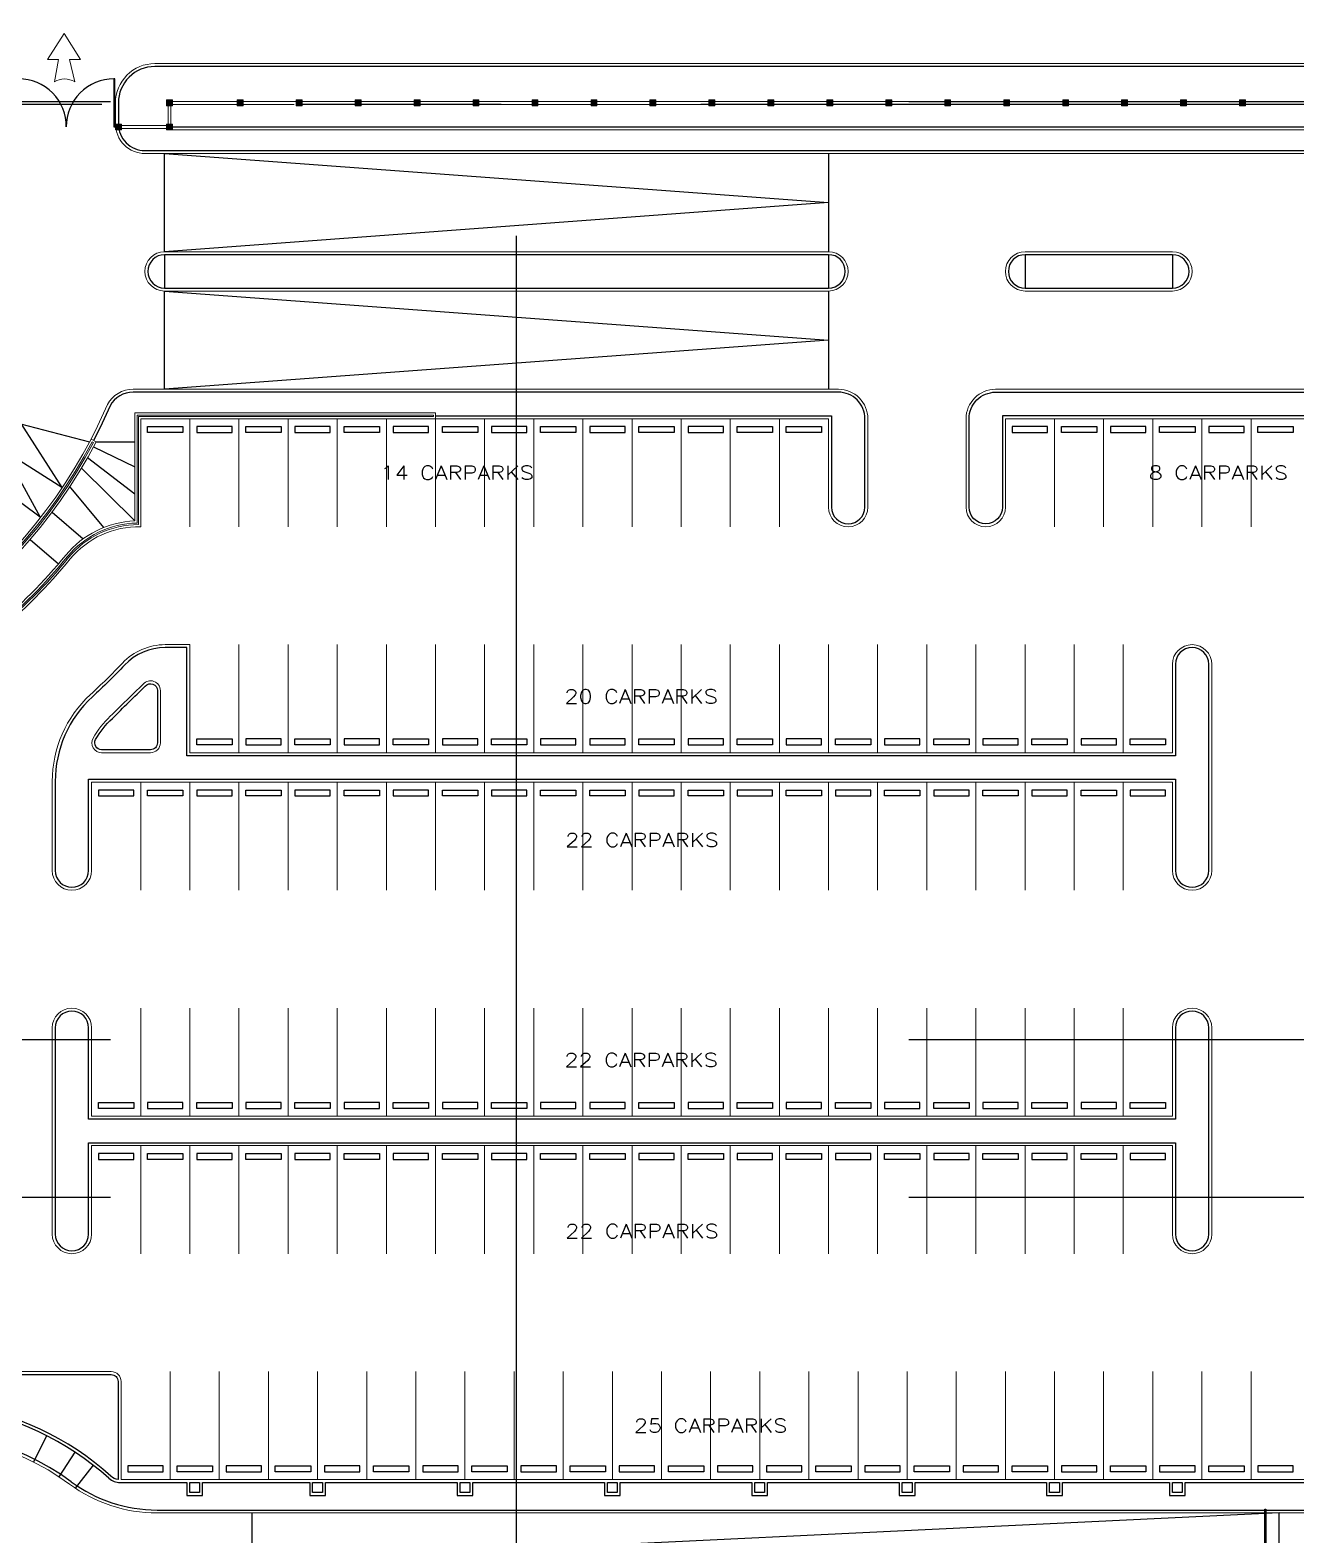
# Model space of a CAD drawing. Header units: metres. Extents: x -3195699 to -2111692, y 14290 to 146348.
# Drawn here: x -2114756 to -2113963, y 20462 to 21405 of the extents above; entities that cross this region are included whole.
import ezdxf
from ezdxf.enums import TextEntityAlignment as Align

# ---------------------------------------------------------------- set-up
doc = ezdxf.new("R2010")
doc.units = ezdxf.units.M
doc.header["$LTSCALE"] = 500
doc.header["$MEASUREMENT"] = 0
doc.linetypes.add('CENTER', pattern=[2, 1.25, -0.25, 0.25, -0.25])
doc.linetypes.add('CENTERX2', pattern=[4, 2.5, -0.5, 0.5, -0.5])
doc.layers.get('0').update_dxf_attribs({"linetype": 'CONTINUOUS'})
for name, color, linetype in [('AR-AXIS', 9, 'CENTERX2'), ('AR-DOOR', 8, 'CONTINUOUS'), ('AR-SHEET-NM', 4, 'CONTINUOUS'), ('CURB-2', 8, 'CONTINUOUS'), ('DOOR', 8, 'CONTINUOUS'), ('PROPERTY LINE', 3, 'CENTER'), ('RAMP', 1, 'CONTINUOUS'), ('WHEEL BUMP', 6, 'CONTINUOUS')]:
    doc.layers.add(name, color=color, linetype=linetype)
for name, color, linetype, lineweight in [('CARLINE', 8, 'CONTINUOUS', 18), ('COL', 4, 'CONTINUOUS', 18), ('COLHAT', 8, 'CONTINUOUS', 18), ('CURVE', 8, 'CONTINUOUS', 18), ('FENCEWALL', 4, 'CONTINUOUS', 18), ('RAILING', 1, 'CONTINUOUS', 18), ('schematic lines', 110, 'CONTINUOUS', 25), ('WALL2', 4, 'CONTINUOUS', 18)]:
    doc.layers.add(name, color=color, linetype=linetype, lineweight=lineweight)
doc.styles.add('ROMANS', font='romans.shx', dxfattribs={"width": 0.85})

# ---------------------------------------------------------------- blocks, each defined once
blk = doc.blocks.new('DRIVEWAY LOCATOR')
for p, q in [((-1232, -16), (-523, 434)), ((-523, 134), (-523, 434)), ((-523, -466), (-1232, -16)), ((-523, -166), (-523, -466))]:
    blk.add_line(p, q)
for points in [[(-523, 134), (82, 278)], [(82, -278), (-523, -166)]]:
    blk.add_lwpolyline(points)
blk.add_arc((514, 0), 514, 147.2089, 212.7911)
blk = doc.blocks.new('AHHMS TEMPLATE')
at = {"layer": 'COLHAT'}
h = blk.add_hatch(dxfattribs=at)
h.set_pattern_fill('ANSI31', color=8, scale=0.184599, style=0)
h.set_pattern_definition([(45, (-1500345.0286, 34812.915), (-0.4144367825, 0.4144367825), [])])
h.paths.add_polyline_path([(-1490397.87, 84579.89), (-1490397.87, 84576.2), (-1490394.18, 84576.2), (-1490394.18, 84579.89)])
h = blk.add_hatch(dxfattribs=at)
h.set_pattern_fill('ANSI31', color=8, scale=0.184599, style=0)
h.set_pattern_definition([(135, (-1480402.74374, 34812.915), (0.4144367825, 0.4144367825), [])])
h.paths.add_polyline_path([(-1490349.9, 84579.89), (-1490349.9, 84576.2), (-1490353.59, 84576.2), (-1490353.59, 84579.89)])
h = blk.add_hatch(dxfattribs=at)
h.set_pattern_fill('ANSI31', color=8, scale=0.184599, style=0)
h.set_pattern_definition([(135, (-1480365.8239, 34812.915), (0.4144367825, 0.4144367825), [])])
h.paths.add_polyline_path([(-1490312.98, 84579.89), (-1490312.98, 84576.2), (-1490316.67, 84576.2), (-1490316.67, 84579.89)])
h = blk.add_hatch(dxfattribs=at)
h.set_pattern_fill('ANSI31', color=8, scale=0.184599, style=0)
h.set_pattern_definition([(45, (-1500226.9035, 34812.915), (-0.4144367825, 0.4144367825), [])])
h.paths.add_polyline_path([(-1490279.75, 84579.89), (-1490279.75, 84576.2), (-1490276.06, 84576.2), (-1490276.06, 84579.89)])
h = blk.add_hatch(dxfattribs=at)
h.set_pattern_fill('ANSI31', color=8, scale=0.184599, style=0)
h.set_pattern_definition([(45, (-1500189.98367, 34812.915), (-0.4144367825, 0.4144367825), [])])
h.paths.add_polyline_path([(-1490242.83, 84579.89), (-1490242.83, 84576.2), (-1490239.14, 84576.2), (-1490239.14, 84579.89)])
h = blk.add_hatch(dxfattribs=at)
h.set_pattern_fill('ANSI31', color=8, scale=0.184599, style=0)
h.set_pattern_definition([(45, (-1500153.06385, 34812.915), (-0.4144367825, 0.4144367825), [])])
h.paths.add_polyline_path([(-1490205.91, 84579.89), (-1490205.91, 84576.2), (-1490202.22, 84576.2), (-1490202.22, 84579.89)])
h = blk.add_hatch(dxfattribs=at)
h.set_pattern_fill('ANSI31', color=8, scale=0.184599, style=0)
h.set_pattern_definition([(45, (-1500116.14403, 34812.915), (-0.4144367825, 0.4144367825), [])])
h.paths.add_polyline_path([(-1490168.99, 84579.89), (-1490168.99, 84576.2), (-1490165.3, 84576.2), (-1490165.3, 84579.89)])
h = blk.add_hatch(dxfattribs=at)
h.set_pattern_fill('ANSI31', color=8, scale=0.184599, style=0)
h.set_pattern_definition([(45, (-1500079.2242, 34812.915), (-0.4144367825, 0.4144367825), [])])
h.paths.add_polyline_path([(-1490132.07, 84579.89), (-1490132.07, 84576.2), (-1490128.38, 84576.2), (-1490128.38, 84579.89)])
h = blk.add_hatch(dxfattribs=at)
h.set_pattern_fill('ANSI31', color=8, scale=0.184599, style=0)
h.set_pattern_definition([(45, (-1500042.3044, 34812.915), (-0.4144367825, 0.4144367825), [])])
h.paths.add_polyline_path([(-1490095.15, 84579.89), (-1490095.15, 84576.2), (-1490091.46, 84576.2), (-1490091.46, 84579.89)])
h = blk.add_hatch(dxfattribs=at)
h.set_pattern_fill('ANSI31', color=8, scale=0.184599, style=0)
h.set_pattern_definition([(45, (-1500005.3846, 34812.915), (-0.4144367825, 0.4144367825), [])])
h.paths.add_polyline_path([(-1490058.23, 84579.89), (-1490058.23, 84576.2), (-1490054.54, 84576.2), (-1490054.54, 84579.89)])
h = blk.add_hatch(dxfattribs=at)
h.set_pattern_fill('ANSI31', color=8, scale=0.184599, style=0)
h.set_pattern_definition([(45, (-1499968.46476, 34812.915), (-0.4144367825, 0.4144367825), [])])
h.paths.add_polyline_path([(-1490021.31, 84579.89), (-1490021.31, 84576.2), (-1490017.62, 84576.2), (-1490017.62, 84579.89)])
h = blk.add_hatch(dxfattribs=at)
h.set_pattern_fill('ANSI31', color=8, scale=0.184599, style=0)
h.set_pattern_definition([(45, (-1499931.54494, 34812.915), (-0.4144367825, 0.4144367825), [])])
h.paths.add_polyline_path([(-1489984.39, 84579.89), (-1489984.39, 84576.2), (-1489980.7, 84576.2), (-1489980.7, 84579.89)])
h = blk.add_hatch(dxfattribs=at)
h.set_pattern_fill('ANSI31', color=8, scale=0.184599, style=0)
h.set_pattern_definition([(45, (-1499894.6251, 34812.915), (-0.4144367825, 0.4144367825), [])])
h.paths.add_polyline_path([(-1489947.47, 84579.89), (-1489947.47, 84576.2), (-1489943.78, 84576.2), (-1489943.78, 84579.89)])
h = blk.add_hatch(dxfattribs=at)
h.set_pattern_fill('ANSI31', color=8, scale=0.184599, style=0)
h.set_pattern_definition([(45, (-1499857.7053, 34812.915), (-0.4144367825, 0.4144367825), [])])
h.paths.add_polyline_path([(-1489910.55, 84579.89), (-1489910.55, 84576.2), (-1489906.86, 84576.2), (-1489906.86, 84579.89)])
h = blk.add_hatch(dxfattribs=at)
h.set_pattern_fill('ANSI31', color=8, scale=0.184599, style=0)
h.set_pattern_definition([(45, (-1499820.7855, 34812.915), (-0.4144367825, 0.4144367825), [])])
h.paths.add_polyline_path([(-1489873.63, 84579.89), (-1489873.63, 84576.2), (-1489869.94, 84576.2), (-1489869.94, 84579.89)])
h = blk.add_hatch(dxfattribs=at)
h.set_pattern_fill('ANSI31', color=8, scale=0.184599, style=0)
h.set_pattern_definition([(45, (-1499783.86567, 34812.915), (-0.4144367825, 0.4144367825), [])])
h.paths.add_polyline_path([(-1489836.71, 84579.89), (-1489836.71, 84576.2), (-1489833.02, 84576.2), (-1489833.02, 84579.89)])
h = blk.add_hatch(dxfattribs=at)
h.set_pattern_fill('ANSI31', color=8, scale=0.184599, style=0)
h.set_pattern_definition([(45, (-1499746.94585, 34812.915), (-0.4144367825, 0.4144367825), [])])
h.paths.add_polyline_path([(-1489799.79, 84579.89), (-1489799.79, 84576.2), (-1489796.1, 84576.2), (-1489796.1, 84579.89)])
h = blk.add_hatch(dxfattribs=at)
h.set_pattern_fill('ANSI31', color=8, scale=0.184599, style=0)
h.set_pattern_definition([(45, (-1499710.026, 34812.915), (-0.4144367825, 0.4144367825), [])])
h.paths.add_polyline_path([(-1489762.87, 84579.89), (-1489762.87, 84576.2), (-1489759.18, 84576.2), (-1489759.18, 84579.89)])
h = blk.add_hatch(dxfattribs=at)
h.set_pattern_fill('ANSI31', color=8, scale=0.184599, style=0)
h.set_pattern_definition([(45, (-1499673.1062, 34812.915), (-0.4144367825, 0.4144367825), [])])
h.paths.add_polyline_path([(-1489725.95, 84579.89), (-1489725.95, 84576.2), (-1489722.26, 84576.2), (-1489722.26, 84579.89)])
h = blk.add_hatch(dxfattribs=at)
h.set_pattern_fill('ANSI31', color=8, scale=0.184599, angle=90, style=0)
h.set_pattern_definition([(135, (-1440662.9, 74613.96583), (-0.4144367825, -0.4144367825), [])])
h.paths.add_polyline_path([(-1490429.87, 84561.12), (-1490426.18, 84561.12), (-1490426.18, 84564.81), (-1490429.87, 84564.81)])
h = blk.add_hatch(dxfattribs=at)
h.set_pattern_fill('ANSI31', color=8, scale=0.184599, style=0)
h.set_pattern_definition([(45, (-1500345.0286, 34797.8394), (-0.4144367825, 0.4144367825), [])])
h.paths.add_polyline_path([(-1490397.87, 84564.81), (-1490397.87, 84561.12), (-1490394.18, 84561.12), (-1490394.18, 84564.81)])
at = {"layer": 'AR-AXIS', "color": 8, "ltscale": 2}
for p, q in [((-1490178.82, 81994.85), (-1490178.82, 85059.97)), ((-1492933, 84578.96), (-1488915.15, 84578.96)), ((-1492933, 83991.39), (-1488915.15, 83991.39)), ((-1492933, 83892.56), (-1488915.15, 83892.56))]:
    blk.add_line(p, q, dxfattribs=at)
at = {"layer": 'AR-DOOR', "color": 8}
blk.add_lwpolyline([(-1490430.8, 84593.12), (-1490430.8, 84562.97), (-1490430.18, 84562.97), (-1490430.18, 84593.12)], close=True, dxfattribs=at)
for centre, start, end in [((-1490490.48, 84563.27), 359.41235, 90), ((-1490430.8, 84563.27), 90, 180.58765)]:
    blk.add_arc(centre, 29.85, start, end, dxfattribs=at)
at = {"layer": 'CARLINE', "color": 8}
for p, q in [((-1490383.3, 84380.21), (-1490383.3, 84312.53)), ((-1490352.53, 84380.21), (-1490352.53, 84312.53)), ((-1490321.77, 84380.21), (-1490321.77, 84312.53)), ((-1490291, 84380.21), (-1490291, 84312.53)), ((-1490260.23, 84380.21), (-1490260.23, 84312.53)), ((-1490229.47, 84380.21), (-1490229.47, 84312.53)), ((-1490198.7, 84380.21), (-1490198.7, 84312.53)), ((-1490167.93, 84380.21), (-1490167.93, 84312.53)), ((-1490137.17, 84380.21), (-1490137.17, 84312.53)), ((-1490106.4, 84380.21), (-1490106.4, 84312.53)), ((-1490075.63, 84380.21), (-1490075.63, 84312.53)), ((-1490044.87, 84380.21), (-1490044.87, 84312.53)), ((-1490014.1, 84380.21), (-1490014.1, 84312.53)), ((-1489841.81, 84380.21), (-1489841.81, 84312.53)), ((-1489811.04, 84380.21), (-1489811.04, 84312.53)), ((-1489780.27, 84380.21), (-1489780.27, 84312.53)), ((-1489749.51, 84380.21), (-1489749.51, 84312.53)), ((-1489718.74, 84380.21), (-1489718.74, 84312.53)), ((-1490352.53, 84238.69), (-1490352.53, 84171)), ((-1490321.77, 84238.69), (-1490321.77, 84171)), ((-1490291, 84238.69), (-1490291, 84171)), ((-1490260.23, 84238.69), (-1490260.23, 84171)), ((-1490229.47, 84238.69), (-1490229.47, 84171)), ((-1490198.7, 84238.69), (-1490198.7, 84171)), ((-1490167.93, 84238.69), (-1490167.93, 84171)), ((-1490137.17, 84171), (-1490137.17, 84238.69)), ((-1490106.4, 84171), (-1490106.4, 84238.69)), ((-1490075.63, 84171), (-1490075.63, 84238.69)), ((-1490044.87, 84171), (-1490044.87, 84238.69)), ((-1490014.1, 84171), (-1490014.1, 84238.69)), ((-1489983.33, 84171), (-1489983.33, 84238.69)), ((-1489952.57, 84171), (-1489952.57, 84238.69)), ((-1489921.8, 84171), (-1489921.8, 84238.69)), ((-1489891.03, 84171), (-1489891.03, 84238.69)), ((-1489860.27, 84171), (-1489860.27, 84238.69)), ((-1489829.5, 84171), (-1489829.5, 84238.69)), ((-1489798.73, 84171), (-1489798.73, 84238.69)), ((-1490414.06, 84084.85), (-1490414.06, 84152.54)), ((-1490383.3, 84084.85), (-1490383.3, 84152.54)), ((-1490352.53, 84084.85), (-1490352.53, 84152.54)), ((-1490321.77, 84084.85), (-1490321.77, 84152.54)), ((-1490291, 84084.85), (-1490291, 84152.54)), ((-1490260.23, 84084.85), (-1490260.23, 84152.54)), ((-1490229.47, 84084.85), (-1490229.47, 84152.54)), ((-1490198.7, 84084.85), (-1490198.7, 84152.54)), ((-1490167.93, 84084.85), (-1490167.93, 84152.54)), ((-1490137.17, 84152.54), (-1490137.17, 84084.85)), ((-1490106.4, 84152.54), (-1490106.4, 84084.85)), ((-1490075.63, 84152.54), (-1490075.63, 84084.85)), ((-1490044.87, 84152.54), (-1490044.87, 84084.85)), ((-1490014.1, 84152.54), (-1490014.1, 84084.85)), ((-1489983.33, 84152.54), (-1489983.33, 84084.85)), ((-1489952.57, 84152.54), (-1489952.57, 84084.85)), ((-1489921.8, 84152.54), (-1489921.8, 84084.85)), ((-1489891.03, 84152.54), (-1489891.03, 84084.85)), ((-1489860.27, 84152.54), (-1489860.27, 84084.85)), ((-1489829.5, 84152.54), (-1489829.5, 84084.85)), ((-1489798.73, 84152.54), (-1489798.73, 84084.85)), ((-1490414.06, 84011.01), (-1490414.06, 83943.33)), ((-1490383.3, 84011.01), (-1490383.3, 83943.33)), ((-1490352.53, 84011.01), (-1490352.53, 83943.33)), ((-1490321.77, 84011.01), (-1490321.77, 83943.33)), ((-1490291, 84011.01), (-1490291, 83943.33)), ((-1490260.23, 84011.01), (-1490260.23, 83943.33)), ((-1490229.47, 84011.01), (-1490229.47, 83943.33)), ((-1490198.7, 84011.01), (-1490198.7, 83943.33)), ((-1490167.93, 84011.01), (-1490167.93, 83943.33)), ((-1490137.17, 83943.33), (-1490137.17, 84011.01)), ((-1490106.4, 83943.33), (-1490106.4, 84011.01)), ((-1490075.63, 83943.33), (-1490075.63, 84011.01)), ((-1490044.87, 83943.33), (-1490044.87, 84011.01)), ((-1490014.1, 83943.33), (-1490014.1, 84011.01)), ((-1489983.33, 83943.33), (-1489983.33, 84011.01)), ((-1489952.57, 83943.33), (-1489952.57, 84011.01)), ((-1489921.8, 83943.33), (-1489921.8, 84011.01)), ((-1489891.03, 83943.33), (-1489891.03, 84011.01)), ((-1489860.27, 83943.33), (-1489860.27, 84011.01)), ((-1489829.5, 83943.33), (-1489829.5, 84011.01)), ((-1489798.73, 83943.33), (-1489798.73, 84011.01)), ((-1490414.06, 83924.87), (-1490414.06, 83857.18)), ((-1490383.3, 83924.87), (-1490383.3, 83857.18)), ((-1490352.53, 83924.87), (-1490352.53, 83857.18)), ((-1490321.77, 83924.87), (-1490321.77, 83857.18)), ((-1490291, 83924.87), (-1490291, 83857.18)), ((-1490260.23, 83924.87), (-1490260.23, 83857.18)), ((-1490229.47, 83924.87), (-1490229.47, 83857.18)), ((-1490198.7, 83924.87), (-1490198.7, 83857.18)), ((-1490167.93, 83924.87), (-1490167.93, 83857.18)), ((-1490137.17, 83924.87), (-1490137.17, 83857.18)), ((-1490106.4, 83924.87), (-1490106.4, 83857.18)), ((-1490075.63, 83924.87), (-1490075.63, 83857.18)), ((-1490044.87, 83924.87), (-1490044.87, 83857.18)), ((-1490014.1, 83924.87), (-1490014.1, 83857.18)), ((-1489983.33, 83924.87), (-1489983.33, 83857.18)), ((-1489952.57, 83924.87), (-1489952.57, 83857.18)), ((-1489921.8, 83924.87), (-1489921.8, 83857.18)), ((-1489891.03, 83924.87), (-1489891.03, 83857.18)), ((-1489860.27, 83924.87), (-1489860.27, 83857.18)), ((-1489829.5, 83924.87), (-1489829.5, 83857.18)), ((-1489798.73, 83924.87), (-1489798.73, 83857.18)), ((-1490395.6, 83783.34), (-1490395.6, 83715.66)), ((-1490364.84, 83783.34), (-1490364.84, 83715.66)), ((-1490334.07, 83783.34), (-1490334.07, 83715.66)), ((-1490303.31, 83783.34), (-1490303.31, 83715.66)), ((-1490272.54, 83783.34), (-1490272.54, 83715.66)), ((-1490241.77, 83783.34), (-1490241.77, 83715.66)), ((-1490211.01, 83783.34), (-1490211.01, 83715.66)), ((-1490180.24, 83783.34), (-1490180.24, 83715.66)), ((-1490149.47, 83783.34), (-1490149.47, 83715.66)), ((-1490118.71, 83783.34), (-1490118.71, 83715.66)), ((-1490087.94, 83783.34), (-1490087.94, 83715.66)), ((-1490057.17, 83783.34), (-1490057.17, 83715.66)), ((-1490026.41, 83783.34), (-1490026.41, 83715.66)), ((-1489995.64, 83783.34), (-1489995.64, 83715.66)), ((-1489964.87, 83783.34), (-1489964.87, 83715.66)), ((-1489934.11, 83783.34), (-1489934.11, 83715.66)), ((-1489903.34, 83783.34), (-1489903.34, 83715.66)), ((-1489872.57, 83783.34), (-1489872.57, 83715.66)), ((-1489841.81, 83783.34), (-1489841.81, 83715.66)), ((-1489811.04, 83783.34), (-1489811.04, 83715.66)), ((-1489780.27, 83783.34), (-1489780.27, 83715.66)), ((-1489749.51, 83783.34), (-1489749.51, 83715.66)), ((-1489718.74, 83783.34), (-1489718.74, 83715.66))]:
    blk.add_line(p, q, dxfattribs=at)
at = {"layer": 'COL', "color": 8}
for points in [[(-1490397.87, 84576.2), (-1490394.18, 84576.2), (-1490394.18, 84579.89), (-1490397.87, 84579.89)], [(-1490349.9, 84576.2), (-1490353.59, 84576.2), (-1490353.59, 84579.89), (-1490349.9, 84579.89)], [(-1490312.98, 84576.2), (-1490316.67, 84576.2), (-1490316.67, 84579.89), (-1490312.98, 84579.89)], [(-1490279.75, 84576.2), (-1490276.06, 84576.2), (-1490276.06, 84579.89), (-1490279.75, 84579.89)], [(-1490242.83, 84576.2), (-1490239.14, 84576.2), (-1490239.14, 84579.89), (-1490242.83, 84579.89)], [(-1490205.91, 84576.2), (-1490202.22, 84576.2), (-1490202.22, 84579.89), (-1490205.91, 84579.89)], [(-1490168.99, 84576.2), (-1490165.3, 84576.2), (-1490165.3, 84579.89), (-1490168.99, 84579.89)], [(-1490132.07, 84576.2), (-1490128.38, 84576.2), (-1490128.38, 84579.89), (-1490132.07, 84579.89)], [(-1490095.15, 84576.2), (-1490091.46, 84576.2), (-1490091.46, 84579.89), (-1490095.15, 84579.89)], [(-1490058.23, 84576.2), (-1490054.54, 84576.2), (-1490054.54, 84579.89), (-1490058.23, 84579.89)], [(-1490021.31, 84576.2), (-1490017.62, 84576.2), (-1490017.62, 84579.89), (-1490021.31, 84579.89)], [(-1489984.39, 84576.2), (-1489980.7, 84576.2), (-1489980.7, 84579.89), (-1489984.39, 84579.89)], [(-1489947.47, 84576.2), (-1489943.78, 84576.2), (-1489943.78, 84579.89), (-1489947.47, 84579.89)], [(-1489910.55, 84576.2), (-1489906.86, 84576.2), (-1489906.86, 84579.89), (-1489910.55, 84579.89)], [(-1489873.63, 84576.2), (-1489869.94, 84576.2), (-1489869.94, 84579.89), (-1489873.63, 84579.89)], [(-1489836.71, 84576.2), (-1489833.02, 84576.2), (-1489833.02, 84579.89), (-1489836.71, 84579.89)], [(-1489799.79, 84576.2), (-1489796.1, 84576.2), (-1489796.1, 84579.89), (-1489799.79, 84579.89)], [(-1489762.87, 84576.2), (-1489759.18, 84576.2), (-1489759.18, 84579.89), (-1489762.87, 84579.89)], [(-1489725.95, 84576.2), (-1489722.26, 84576.2), (-1489722.26, 84579.89), (-1489725.95, 84579.89)], [(-1490426.18, 84561.12), (-1490426.18, 84564.81), (-1490429.87, 84564.81), (-1490429.87, 84561.12)], [(-1490397.87, 84561.12), (-1490394.18, 84561.12), (-1490394.18, 84564.81), (-1490397.87, 84564.81)]]:
    blk.add_lwpolyline(points, close=True, dxfattribs=at)
at = {"layer": 'CURB-2', "color": 8}
for p, q in [((-1490399.11, 84482.97), (-1490399.11, 84462.05)), ((-1489983.33, 84482.97), (-1489983.33, 84462.05)), ((-1489860.27, 84482.97), (-1489860.27, 84462.05)), ((-1489767.97, 84482.97), (-1489767.97, 84462.05)), ((-1490443.52, 84362.67), (-1490417.76, 84350.04)), ((-1490441.9, 84365.75), (-1490417.76, 84365.75)), ((-1490447.31, 84355.97), (-1490417.76, 84333.1)), ((-1490451.1, 84349.26), (-1490417.76, 84316.17)), ((-1490458.94, 84337.9), (-1490437.27, 84312.02)), ((-1490469.49, 84321.75), (-1490449.99, 84305.03)), ((-1490483.22, 84304.6), (-1490465.47, 84289.38)), ((-1490481.17, 83726.71), (-1490472.82, 83743.18)), ((-1490465.19, 83717.41), (-1490455, 83732.8)), ((-1490443.85, 83724.78), (-1490455.1, 83710.34)), ((-1490426.98, 83713.81), (-1490385.14, 83713.81)), ((-1490375.3, 83713.81), (-1490308.23, 83713.81)), ((-1490298.38, 83713.81), (-1490215.93, 83713.81)), ((-1490206.08, 83713.81), (-1490123.63, 83713.81)), ((-1490113.78, 83713.81), (-1490031.33, 83713.81)), ((-1490021.48, 83713.81), (-1489939.03, 83713.81)), ((-1489929.18, 83713.81), (-1489846.73, 83713.81)), ((-1489836.88, 83713.81), (-1489769.81, 83713.81)), ((-1489759.97, 83713.81), (-1489661.11, 83713.81))]:
    blk.add_line(p, q, dxfattribs=at)
for points in [[(-1489397.54, 83696.64), (-1489388.73, 83696.64, 0.414214), (-1489365.97, 83719.41), (-1489365.97, 84538.25), (-1489428.53, 84600.81), (-1490405.26, 84600.81, 0.414214), (-1490428.03, 84578.04), (-1490428.03, 84564.81, 0.414214), (-1490411.41, 84548.2), (-1489620.29, 84548.2, -0.414214), (-1489452.3, 84380.21), (-1489452.3, 83811.71, 0.414214), (-1489448, 83807.4), (-1489389.66, 83807.4)], [(-1490394.18, 84562.97), (-1489609.01, 84562.97, -0.408477), (-1489433.84, 84380.2), (-1489433.84, 83825.86), (-1489389.66, 83825.86)], [(-1490229.47, 84382.06), (-1489981.49, 84382.06), (-1489981.49, 84324.83, 1), (-1489960.57, 84324.83), (-1489960.57, 84380.21, 0.414214), (-1489977.18, 84396.83), (-1490418.75, 84396.83, 0.272804), (-1490433.28, 84388.26, -0.018652), (-1490443.53, 84366.62, -0.018652)], [(-1490403.84, 83696.64), (-1489649.51, 83696.64, 0.263753), (-1489645.81, 83698.74)]]:
    blk.add_lwpolyline(points, format="xyb", dxfattribs=at)
for points in [[(-1490399.11, 84482.97, 1), (-1490399.11, 84462.05), (-1489983.33, 84462.05, 1), (-1489983.33, 84482.97)], [(-1489860.27, 84462.05), (-1489767.97, 84462.05, 1), (-1489767.97, 84482.97), (-1489860.27, 84482.97, 1)], [(-1489663.36, 84236.84), (-1489624.6, 84236.84), (-1489624.6, 84382.06), (-1489874.42, 84382.06), (-1489874.42, 84324.83, -1), (-1489895.34, 84324.83), (-1489895.34, 84380.21, -0.414214), (-1489878.73, 84396.83), (-1489620.29, 84396.83, -0.414214), (-1489603.67, 84380.21), (-1489603.67, 84103.31, -0.414214), (-1489620.29, 84086.7), (-1489663.36, 84086.7, -0.414214), (-1489679.98, 84103.31), (-1489679.98, 84220.23, -0.414214)], [(-1490444.34, 84206.03, 0.209781), (-1490467.6, 84153.04), (-1490467.6, 84097.16, 1), (-1490446.68, 84097.16), (-1490446.68, 84154.39), (-1489766.12, 84154.39), (-1489766.12, 84097.16, 1), (-1489745.2, 84097.16), (-1489745.2, 84226.38, 1), (-1489766.12, 84226.38), (-1489766.12, 84169.15), (-1490385.14, 84169.15), (-1490385.14, 84236.84), (-1490398.7, 84236.84, 0.20565), (-1490424.14, 84225.92, -0.016907)], [(-1490403.6, 84209.93), (-1490403.6, 84177.15, -0.414214), (-1490407.91, 84172.85), (-1490438.52, 84172.85, -0.573583), (-1490442.27, 84179.26, -0.080055), (-1490431.82, 84192.46, -0.002347), (-1490411.18, 84212.74, -0.695562)], [(-1490467.6, 83998.71), (-1490467.6, 83869.49, 1), (-1490446.68, 83869.49), (-1490446.68, 83926.71), (-1489766.12, 83926.71), (-1489766.12, 83869.49, 1), (-1489745.2, 83869.49), (-1489745.2, 83998.71, 1), (-1489766.12, 83998.71), (-1489766.12, 83941.48), (-1490446.68, 83941.48), (-1490446.68, 83998.71, 1)], [(-1490528.14, 83762.53, -0.373378), (-1490537.13, 83772.89), (-1490537.13, 83793.34, 0.293273), (-1490518.67, 83781.5), (-1490432.52, 83781.5, -0.414214), (-1490428.22, 83777.19), (-1490428.22, 83715.74, -0.148694), (-1490432.75, 83717.88, 0.149302)]]:
    blk.add_lwpolyline(points, format="xyb", close=True, dxfattribs=at)
for points in [[(-1490385.14, 83713.81), (-1490385.14, 83705.81), (-1490375.3, 83705.81), (-1490375.3, 83713.81)], [(-1490377.14, 83713.81), (-1490377.14, 83707.66), (-1490383.3, 83707.66), (-1490383.3, 83713.81), (-1490377.14, 83713.81)], [(-1490308.23, 83713.81), (-1490308.23, 83705.81), (-1490298.38, 83705.81), (-1490298.38, 83713.81)], [(-1490300.23, 83713.81), (-1490300.23, 83707.66), (-1490306.38, 83707.66), (-1490306.38, 83713.81), (-1490300.23, 83713.81)], [(-1490215.93, 83713.81), (-1490215.93, 83705.81), (-1490206.08, 83705.81), (-1490206.08, 83713.81)], [(-1490207.93, 83713.81), (-1490207.93, 83707.66), (-1490214.08, 83707.66), (-1490214.08, 83713.81), (-1490207.93, 83713.81)], [(-1490123.63, 83713.81), (-1490123.63, 83705.81), (-1490113.78, 83705.81), (-1490113.78, 83713.81)], [(-1490115.63, 83713.81), (-1490115.63, 83707.66), (-1490121.78, 83707.66), (-1490121.78, 83713.81), (-1490115.63, 83713.81)], [(-1490031.33, 83713.81), (-1490031.33, 83705.81), (-1490021.48, 83705.81), (-1490021.48, 83713.81)], [(-1490023.33, 83713.81), (-1490023.33, 83707.66), (-1490029.48, 83707.66), (-1490029.48, 83713.81), (-1490023.33, 83713.81)], [(-1489939.03, 83713.81), (-1489939.03, 83705.81), (-1489929.18, 83705.81), (-1489929.18, 83713.81)], [(-1489931.03, 83713.81), (-1489931.03, 83707.66), (-1489937.18, 83707.66), (-1489937.18, 83713.81), (-1489931.03, 83713.81)], [(-1489846.73, 83713.81), (-1489846.73, 83705.81), (-1489836.88, 83705.81), (-1489836.88, 83713.81)], [(-1489838.73, 83713.81), (-1489838.73, 83707.66), (-1489844.88, 83707.66), (-1489844.88, 83713.81), (-1489838.73, 83713.81)], [(-1489769.81, 83713.81), (-1489769.81, 83705.81), (-1489759.97, 83705.81), (-1489759.97, 83713.81)], [(-1489761.81, 83713.81), (-1489761.81, 83707.66), (-1489767.97, 83707.66), (-1489767.97, 83713.81), (-1489761.81, 83713.81)]]:
    blk.add_lwpolyline(points, dxfattribs=at)
for centre, radius, start, end in [((-1490553.55, 83584.04), 178.45, 47.93157, 81.89814), ((-1490553.55, 83584.04), 161.83, 53.59848, 142.54125), ((-1490403.84, 83787.1), 90.45, 233.59848, 270), ((-1490426.98, 83724.27), 10.46, 227.93157, 270)]:
    blk.add_arc(centre, radius, start, end, dxfattribs=at)
at = {"layer": 'CURVE', "color": 8}
for p, q in [((-1490432.52, 83783.34), (-1490518.67, 83783.34)), ((-1490426.37, 83777.19), (-1490426.37, 83715.66)), ((-1490426.37, 83715.66), (-1489662.13, 83715.66))]:
    blk.add_line(p, q, dxfattribs=at)
for points in [[(-1489397.54, 83694.8), (-1489388.73, 83694.8, 0.414214), (-1489364.12, 83719.41), (-1489364.12, 84539.01), (-1489427.76, 84602.65), (-1490405.26, 84602.65, 0.414214), (-1490429.87, 84578.04), (-1490429.87, 84564.81, 0.414214), (-1490411.41, 84546.35), (-1489620.29, 84546.35, -0.414214), (-1489454.15, 84380.21), (-1489454.15, 83811.71, 0.414214), (-1489448, 83805.56), (-1489389.66, 83805.56)], [(-1490394.18, 84561.12), (-1489609.04, 84561.12, -0.408447), (-1489435.69, 84380.21), (-1489435.69, 83824.02), (-1489389.66, 83824.02)], [(-1490399.11, 84484.82, 1), (-1490399.11, 84460.21), (-1489983.33, 84460.21, 1), (-1489983.33, 84484.82), (-1490399.11, 84484.82)], [(-1489860.27, 84460.21), (-1489767.97, 84460.21, 1), (-1489767.97, 84484.82), (-1489860.27, 84484.82, 1), (-1489860.27, 84460.21)], [(-1490229.47, 84380.21), (-1489983.33, 84380.21), (-1489983.33, 84324.83, 1), (-1489958.72, 84324.83), (-1489958.72, 84380.21, 0.414214), (-1489977.18, 84398.67), (-1490418.75, 84398.67, 0.274193), (-1490434.94, 84389.07, -0.018723), (-1490445.17, 84367.47)], [(-1489663.36, 84238.69), (-1489626.44, 84238.69), (-1489626.44, 84380.21), (-1489872.57, 84380.21), (-1489872.57, 84324.83, -1), (-1489897.19, 84324.83), (-1489897.19, 84380.21, -0.414214), (-1489878.73, 84398.67), (-1489620.29, 84398.67, -0.414214), (-1489601.83, 84380.21), (-1489601.83, 84103.31, -0.414214), (-1489620.29, 84084.85), (-1489663.36, 84084.85, -0.414214), (-1489681.82, 84103.31), (-1489681.82, 84220.23, -0.414214), (-1489663.36, 84238.69)], [(-1490445.59, 84207.39, 0.209781), (-1490469.44, 84153.04), (-1490469.44, 84097.16, 1), (-1490444.83, 84097.16), (-1490444.83, 84152.54), (-1489767.97, 84152.54), (-1489767.97, 84097.16, 1), (-1489743.35, 84097.16), (-1489743.35, 84226.38, 1), (-1489767.97, 84226.38), (-1489767.97, 84171), (-1490383.3, 84171), (-1490383.3, 84238.69), (-1490398.7, 84238.69, 0.20565), (-1490425.47, 84227.19, -0.016907), (-1490445.59, 84207.39)], [(-1490469.44, 83998.71), (-1490469.44, 83869.49, 1), (-1490444.83, 83869.49), (-1490444.83, 83924.87), (-1489767.97, 83924.87), (-1489767.97, 83869.49, 1), (-1489743.35, 83869.49), (-1489743.35, 83998.71, 1), (-1489767.97, 83998.71), (-1489767.97, 83943.33), (-1490444.83, 83943.33), (-1490444.83, 83998.71, 1), (-1490469.44, 83998.71)], [(-1490403.84, 83694.8), (-1489649.51, 83694.8, 0.263753), (-1489644.23, 83697.79)]]:
    blk.add_lwpolyline(points, format="xyb", dxfattribs=at)
blk.add_lwpolyline([(-1490401.76, 84209.93), (-1490401.76, 84177.15, -0.414214), (-1490407.91, 84171), (-1490438.52, 84171, -0.573465), (-1490443.89, 84180.17, -0.079876), (-1490433.1, 84193.8, -0.002338), (-1490412.52, 84214.01, -0.69021)], format="xyb", close=True, dxfattribs=at)
for centre, radius, start, end in [((-1490432.52, 83777.19), 6.15, 0, 90), ((-1490553.55, 83584.04), 159.99, 53.59848, 142.54125), ((-1490403.84, 83787.1), 92.3, 233.59848, 270)]:
    blk.add_arc(centre, radius, start, end, dxfattribs=at)
at = {"layer": 'DOOR', "color": 8}
blk.add_lwpolyline([(-1489710.07, 83697.26), (-1489709.45, 83697.26), (-1489709.45, 83623.42), (-1489710.07, 83623.42)], close=True, dxfattribs=at)
at = {"layer": 'FENCEWALL', "color": 8}
for p, q in [((-1490394.18, 84578.96), (-1490353.59, 84578.96)), ((-1490353.59, 84578.96), (-1490386.82, 84578.96)), ((-1490316.67, 84578.96), (-1490349.9, 84578.96)), ((-1490349.9, 84578.96), (-1490342.27, 84578.96)), ((-1490239.14, 84578.96), (-1490205.91, 84578.96)), ((-1490205.91, 84578.96), (-1490213.54, 84578.96)), ((-1490202.22, 84578.96), (-1490168.99, 84578.96)), ((-1490168.99, 84578.96), (-1490202.22, 84578.96)), ((-1490132.07, 84578.96), (-1490165.3, 84578.96)), ((-1490128.38, 84578.96), (-1490111.31, 84578.96)), ((-1490127.06, 84578.96), (-1490095.15, 84578.96)), ((-1490058.23, 84578.96), (-1490091.46, 84578.96)), ((-1490054.54, 84578.96), (-1490021.31, 84578.96)), ((-1489984.39, 84578.96), (-1490017.62, 84578.96)), ((-1489980.7, 84578.96), (-1489947.47, 84578.96)), ((-1489910.55, 84578.96), (-1489943.78, 84578.96)), ((-1489906.86, 84578.96), (-1489873.63, 84578.96)), ((-1489836.71, 84578.96), (-1489869.94, 84578.96)), ((-1489833.02, 84578.96), (-1489799.79, 84578.96)), ((-1489762.87, 84578.96), (-1489796.1, 84578.96)), ((-1489759.18, 84578.96), (-1489725.95, 84578.96)), ((-1489689.03, 84578.96), (-1489722.26, 84578.96)), ((-1490396.95, 84576.2), (-1490396.95, 84564.81)), ((-1490395.11, 84576.2), (-1490395.11, 84564.81)), ((-1490394.18, 84577.12), (-1490353.59, 84577.12)), ((-1490353.59, 84577.12), (-1490386.82, 84577.12)), ((-1490349.9, 84577.12), (-1490342.27, 84577.12)), ((-1490205.91, 84577.12), (-1490213.54, 84577.12)), ((-1490202.22, 84577.12), (-1490168.99, 84577.12)), ((-1490168.99, 84577.12), (-1490202.22, 84577.12)), ((-1490132.07, 84577.12), (-1490165.3, 84577.12)), ((-1490128.38, 84577.12), (-1490111.31, 84577.12)), ((-1490127.06, 84577.12), (-1490095.15, 84577.12)), ((-1490058.23, 84577.12), (-1490091.46, 84577.12)), ((-1490054.54, 84577.12), (-1490021.31, 84577.12)), ((-1489984.39, 84577.12), (-1490017.62, 84577.12)), ((-1489980.7, 84577.12), (-1489947.47, 84577.12)), ((-1489910.55, 84577.12), (-1489943.78, 84577.12)), ((-1489906.86, 84577.12), (-1489873.63, 84577.12)), ((-1489836.71, 84577.12), (-1489869.94, 84577.12)), ((-1489833.02, 84577.12), (-1489799.79, 84577.12)), ((-1489762.87, 84577.12), (-1489796.1, 84577.12)), ((-1489759.18, 84577.12), (-1489725.95, 84577.12)), ((-1489689.03, 84577.12), (-1489722.26, 84577.12))]:
    blk.add_line(p, q, dxfattribs=at)
for points in [[(-1490317.99, 84578.96), (-1490349.9, 84578.96)], [(-1490279.75, 84578.96), (-1490312.98, 84578.96)], [(-1490276.06, 84578.96), (-1490242.83, 84578.96)], [(-1490237.82, 84578.96), (-1490205.91, 84578.96)], [(-1490317.99, 84577.12), (-1490349.9, 84577.12)], [(-1490279.75, 84577.12), (-1490312.98, 84577.12)], [(-1490276.06, 84577.12), (-1490242.83, 84577.12)], [(-1490237.82, 84577.12), (-1490205.91, 84577.12)], [(-1490426.18, 84563.89), (-1490397.87, 84563.89)], [(-1490426.18, 84562.04), (-1490397.87, 84562.04)]]:
    blk.add_lwpolyline(points, dxfattribs=at)
at = {"layer": 'PROPERTY LINE', "color": 8}
blk.add_lwpolyline([(-1492441.15, 84577.12), (-1492478.07, 84540.2), (-1492478.07, 82288.09), (-1492428.85, 82238.86), (-1489438.34, 82238.86), (-1489389.12, 82288.09), (-1489389.12, 84527.89), (-1489438.34, 84577.12), (-1492441.15, 84577.12)], dxfattribs=at)
at = {"layer": 'RAILING', "color": 8}
for p, q in [((-1490416.37, 84382.52), (-1490230.7, 84382.52)), ((-1490416.37, 84314.83), (-1490416.37, 84382.52)), ((-1490230.7, 84382.52), (-1490230.7, 84381.6)), ((-1490444.51, 84365.74), (-1490443.69, 84365.31))]:
    blk.add_line(p, q, dxfattribs=at)
for points in [[(-1490505.48, 84247.95, 0.04845), (-1490459.94, 84293.81, -0.219735), (-1490416.37, 84314.83), (-1490416.37, 84382.52), (-1490230.7, 84382.52)], [(-1490230.7, 84381.6), (-1490415.45, 84381.6), (-1490415.45, 84313.93, 0.223673), (-1490459.22, 84293.22, -0.048372), (-1490504.89, 84247.24)]]:
    blk.add_lwpolyline(points, format="xyb", dxfattribs=at)
blk.add_lwpolyline([(-1490230.7, 84381.6), (-1490415.45, 84381.6), (-1490415.45, 84313.93)], dxfattribs=at)
for radius, start, end in [(320.49, 272.56896, 332.3021), (321.41, 272.56832, 332.30173)]:
    blk.add_arc((-1490728.28, 84514.71), radius, start, end, dxfattribs=at)
at = {"layer": 'RAMP', "color": 8}
for p, q in [((-1490399.11, 84484.82), (-1490399.11, 84546.35)), ((-1489983.33, 84546.35), (-1489983.33, 84484.82)), ((-1489983.33, 84460.21), (-1489983.33, 84398.67)), ((-1490534.22, 84388.83), (-1490446.07, 84365.75))]:
    blk.add_line(p, q, dxfattribs=at)
for points in [[(-1490399.11, 84546.35), (-1489983.33, 84515.59), (-1490399.11, 84484.85), (-1490399.11, 84546.35)], [(-1490399.11, 84460.21), (-1489983.33, 84429.44), (-1490399.11, 84398.67), (-1490399.11, 84460.21)], [(-1490536.2, 84383.35), (-1490489.12, 84377.13), (-1490463.48, 84337.16), (-1490536.2, 84383.35)], [(-1490546.18, 84369.83), (-1490499.67, 84360.23), (-1490476.98, 84318.52), (-1490546.18, 84369.83)], [(-1490344.34, 83633.26), (-1490344.34, 83694.8)], [(-1489701.15, 83694.8), (-1490344.34, 83664.03), (-1489701.15, 83633.26), (-1489701.15, 83694.8)]]:
    blk.add_lwpolyline(points, dxfattribs=at)
at = {"layer": 'WALL2', "color": 8}
for p, q in [((-1490417.76, 84316.17), (-1490417.76, 84383.9)), ((-1490417.76, 84383.9), (-1490229.47, 84383.9)), ((-1490229.47, 84383.9), (-1490229.47, 84380.21)), ((-1490229.47, 84380.21), (-1490414.06, 84380.21)), ((-1490414.06, 84380.21), (-1490414.06, 84312.53)), ((-1490445.17, 84367.47), (-1490441.9, 84365.75))]:
    blk.add_line(p, q, dxfattribs=at)
for centre, radius, start, end in [((-1490728.28, 84514.71), 319.11, 272.34896, 332.52363), ((-1490728.28, 84514.71), 322.8, 272.34896, 332.51963), ((-1490415.4, 84257.15), 59.07, 92.28803, 140.53911), ((-1490415.35, 84257.1), 55.45, 88.66663, 140.52709), ((-1490728.1, 84514.52), 345.93, 309.86473, 320.54305), ((-1490728.47, 84514.9), 350.14, 309.87282, 320.535)]:
    blk.add_arc(centre, radius, start, end, dxfattribs=at)
at = {"layer": 'WHEEL BUMP', "color": 8}
for points in [[(-1490387.61, 84375.29), (-1490387.61, 84371.6), (-1490409.76, 84371.6), (-1490409.76, 84375.29)], [(-1490378.99, 84375.29), (-1490378.99, 84371.6), (-1490356.84, 84371.6), (-1490356.84, 84375.29)], [(-1490326.07, 84375.29), (-1490326.07, 84371.6), (-1490348.22, 84371.6), (-1490348.22, 84375.29)], [(-1490317.46, 84375.29), (-1490317.46, 84371.6), (-1490295.31, 84371.6), (-1490295.31, 84375.29)], [(-1490264.54, 84375.29), (-1490264.54, 84371.6), (-1490286.69, 84371.6), (-1490286.69, 84375.29)], [(-1490255.92, 84375.29), (-1490255.92, 84371.6), (-1490233.77, 84371.6), (-1490233.77, 84375.29)], [(-1490203.01, 84375.29), (-1490203.01, 84371.6), (-1490225.16, 84371.6), (-1490225.16, 84375.29)], [(-1490194.39, 84375.29), (-1490194.39, 84371.6), (-1490172.24, 84371.6), (-1490172.24, 84375.29)], [(-1490141.47, 84375.29), (-1490141.47, 84371.6), (-1490163.63, 84371.6), (-1490163.63, 84375.29)], [(-1490132.86, 84375.29), (-1490132.86, 84371.6), (-1490110.71, 84371.6), (-1490110.71, 84375.29)], [(-1490079.94, 84375.29), (-1490079.94, 84371.6), (-1490102.09, 84371.6), (-1490102.09, 84375.29)], [(-1490071.33, 84375.29), (-1490071.33, 84371.6), (-1490049.17, 84371.6), (-1490049.17, 84375.29)], [(-1490018.41, 84375.29), (-1490018.41, 84371.6), (-1490040.56, 84371.6), (-1490040.56, 84375.29)], [(-1489987.64, 84375.29), (-1489987.64, 84371.6), (-1490009.79, 84371.6), (-1490009.79, 84375.29)], [(-1489868.27, 84375.29), (-1489868.27, 84371.6), (-1489846.11, 84371.6), (-1489846.11, 84375.29)], [(-1489815.35, 84375.29), (-1489815.35, 84371.6), (-1489837.5, 84371.6), (-1489837.5, 84375.29)], [(-1489806.73, 84375.29), (-1489806.73, 84371.6), (-1489784.58, 84371.6), (-1489784.58, 84375.29)], [(-1489753.82, 84375.29), (-1489753.82, 84371.6), (-1489775.97, 84371.6), (-1489775.97, 84375.29)], [(-1489745.2, 84375.29), (-1489745.2, 84371.6), (-1489723.05, 84371.6), (-1489723.05, 84375.29)], [(-1489692.28, 84375.29), (-1489692.28, 84371.6), (-1489714.43, 84371.6), (-1489714.43, 84375.29)], [(-1490378.99, 84175.92), (-1490378.99, 84179.61), (-1490356.84, 84179.61), (-1490356.84, 84175.92)], [(-1490326.07, 84175.92), (-1490326.07, 84179.61), (-1490348.22, 84179.61), (-1490348.22, 84175.92)], [(-1490317.46, 84175.92), (-1490317.46, 84179.61), (-1490295.31, 84179.61), (-1490295.31, 84175.92)], [(-1490264.54, 84175.92), (-1490264.54, 84179.61), (-1490286.69, 84179.61), (-1490286.69, 84175.92)], [(-1490255.92, 84175.92), (-1490255.92, 84179.61), (-1490233.77, 84179.61), (-1490233.77, 84175.92)], [(-1490203.01, 84175.92), (-1490203.01, 84179.61), (-1490225.16, 84179.61), (-1490225.16, 84175.92)], [(-1490194.39, 84175.92), (-1490194.39, 84179.61), (-1490172.24, 84179.61), (-1490172.24, 84175.92)], [(-1490141.47, 84175.92), (-1490141.47, 84179.61), (-1490163.63, 84179.61), (-1490163.63, 84175.92)], [(-1490110.71, 84175.92), (-1490110.71, 84179.61), (-1490132.86, 84179.61), (-1490132.86, 84175.92)], [(-1490102.09, 84175.92), (-1490102.09, 84179.61), (-1490079.94, 84179.61), (-1490079.94, 84175.92)], [(-1490049.17, 84175.92), (-1490049.17, 84179.61), (-1490071.33, 84179.61), (-1490071.33, 84175.92)], [(-1490040.56, 84175.92), (-1490040.56, 84179.61), (-1490018.41, 84179.61), (-1490018.41, 84175.92)], [(-1489987.64, 84175.92), (-1489987.64, 84179.61), (-1490009.79, 84179.61), (-1490009.79, 84175.92)], [(-1489979.03, 84175.92), (-1489979.03, 84179.61), (-1489956.87, 84179.61), (-1489956.87, 84175.92)], [(-1489926.11, 84175.92), (-1489926.11, 84179.61), (-1489948.26, 84179.61), (-1489948.26, 84175.92)], [(-1489917.49, 84175.92), (-1489917.49, 84179.61), (-1489895.34, 84179.61), (-1489895.34, 84175.92)], [(-1489864.57, 84175.92), (-1489864.57, 84179.61), (-1489886.73, 84179.61), (-1489886.73, 84175.92)], [(-1489855.96, 84175.92), (-1489855.96, 84179.61), (-1489833.81, 84179.61), (-1489833.81, 84175.92)], [(-1489803.04, 84175.92), (-1489803.04, 84179.61), (-1489825.19, 84179.61), (-1489825.19, 84175.92)], [(-1489794.43, 84175.92), (-1489794.43, 84179.61), (-1489772.28, 84179.61), (-1489772.28, 84175.92)], [(-1490440.52, 84147.62), (-1490440.52, 84143.93), (-1490418.37, 84143.93), (-1490418.37, 84147.62)], [(-1490387.61, 84147.62), (-1490387.61, 84143.93), (-1490409.76, 84143.93), (-1490409.76, 84147.62)], [(-1490378.99, 84147.62), (-1490378.99, 84143.93), (-1490356.84, 84143.93), (-1490356.84, 84147.62)], [(-1490326.07, 84147.62), (-1490326.07, 84143.93), (-1490348.22, 84143.93), (-1490348.22, 84147.62)], [(-1490317.46, 84147.62), (-1490317.46, 84143.93), (-1490295.31, 84143.93), (-1490295.31, 84147.62)], [(-1490264.54, 84147.62), (-1490264.54, 84143.93), (-1490286.69, 84143.93), (-1490286.69, 84147.62)], [(-1490255.92, 84147.62), (-1490255.92, 84143.93), (-1490233.77, 84143.93), (-1490233.77, 84147.62)], [(-1490203.01, 84147.62), (-1490203.01, 84143.93), (-1490225.16, 84143.93), (-1490225.16, 84147.62)], [(-1490194.39, 84147.62), (-1490194.39, 84143.93), (-1490172.24, 84143.93), (-1490172.24, 84147.62)], [(-1490141.47, 84147.62), (-1490141.47, 84143.93), (-1490163.63, 84143.93), (-1490163.63, 84147.62)], [(-1490110.71, 84147.62), (-1490110.71, 84143.93), (-1490132.86, 84143.93), (-1490132.86, 84147.62)], [(-1490102.09, 84147.62), (-1490102.09, 84143.93), (-1490079.94, 84143.93), (-1490079.94, 84147.62)], [(-1490049.17, 84147.62), (-1490049.17, 84143.93), (-1490071.33, 84143.93), (-1490071.33, 84147.62)], [(-1490040.56, 84147.62), (-1490040.56, 84143.93), (-1490018.41, 84143.93), (-1490018.41, 84147.62)], [(-1489987.64, 84147.62), (-1489987.64, 84143.93), (-1490009.79, 84143.93), (-1490009.79, 84147.62)], [(-1489979.03, 84147.62), (-1489979.03, 84143.93), (-1489956.87, 84143.93), (-1489956.87, 84147.62)], [(-1489926.11, 84147.62), (-1489926.11, 84143.93), (-1489948.26, 84143.93), (-1489948.26, 84147.62)], [(-1489917.49, 84147.62), (-1489917.49, 84143.93), (-1489895.34, 84143.93), (-1489895.34, 84147.62)], [(-1489864.57, 84147.62), (-1489864.57, 84143.93), (-1489886.73, 84143.93), (-1489886.73, 84147.62)], [(-1489855.96, 84147.62), (-1489855.96, 84143.93), (-1489833.81, 84143.93), (-1489833.81, 84147.62)], [(-1489803.04, 84147.62), (-1489803.04, 84143.93), (-1489825.19, 84143.93), (-1489825.19, 84147.62)], [(-1489794.43, 84147.62), (-1489794.43, 84143.93), (-1489772.28, 84143.93), (-1489772.28, 84147.62)], [(-1490440.52, 83948.25), (-1490440.52, 83951.94), (-1490418.37, 83951.94), (-1490418.37, 83948.25)], [(-1490387.61, 83948.25), (-1490387.61, 83951.94), (-1490409.76, 83951.94), (-1490409.76, 83948.25)], [(-1490378.99, 83948.25), (-1490378.99, 83951.94), (-1490356.84, 83951.94), (-1490356.84, 83948.25)], [(-1490326.07, 83948.25), (-1490326.07, 83951.94), (-1490348.22, 83951.94), (-1490348.22, 83948.25)], [(-1490317.46, 83948.25), (-1490317.46, 83951.94), (-1490295.31, 83951.94), (-1490295.31, 83948.25)], [(-1490264.54, 83948.25), (-1490264.54, 83951.94), (-1490286.69, 83951.94), (-1490286.69, 83948.25)], [(-1490255.92, 83948.25), (-1490255.92, 83951.94), (-1490233.77, 83951.94), (-1490233.77, 83948.25)], [(-1490203.01, 83948.25), (-1490203.01, 83951.94), (-1490225.16, 83951.94), (-1490225.16, 83948.25)], [(-1490194.39, 83948.25), (-1490194.39, 83951.94), (-1490172.24, 83951.94), (-1490172.24, 83948.25)], [(-1490141.47, 83948.25), (-1490141.47, 83951.94), (-1490163.63, 83951.94), (-1490163.63, 83948.25)], [(-1490110.71, 83948.25), (-1490110.71, 83951.94), (-1490132.86, 83951.94), (-1490132.86, 83948.25)], [(-1490102.09, 83948.25), (-1490102.09, 83951.94), (-1490079.94, 83951.94), (-1490079.94, 83948.25)], [(-1490049.17, 83948.25), (-1490049.17, 83951.94), (-1490071.33, 83951.94), (-1490071.33, 83948.25)], [(-1490040.56, 83948.25), (-1490040.56, 83951.94), (-1490018.41, 83951.94), (-1490018.41, 83948.25)], [(-1489987.64, 83948.25), (-1489987.64, 83951.94), (-1490009.79, 83951.94), (-1490009.79, 83948.25)], [(-1489979.03, 83948.25), (-1489979.03, 83951.94), (-1489956.87, 83951.94), (-1489956.87, 83948.25)], [(-1489926.11, 83948.25), (-1489926.11, 83951.94), (-1489948.26, 83951.94), (-1489948.26, 83948.25)], [(-1489917.49, 83948.25), (-1489917.49, 83951.94), (-1489895.34, 83951.94), (-1489895.34, 83948.25)], [(-1489864.57, 83948.25), (-1489864.57, 83951.94), (-1489886.73, 83951.94), (-1489886.73, 83948.25)], [(-1489855.96, 83948.25), (-1489855.96, 83951.94), (-1489833.81, 83951.94), (-1489833.81, 83948.25)], [(-1489803.04, 83948.25), (-1489803.04, 83951.94), (-1489825.19, 83951.94), (-1489825.19, 83948.25)], [(-1489794.43, 83948.25), (-1489794.43, 83951.94), (-1489772.28, 83951.94), (-1489772.28, 83948.25)], [(-1490440.52, 83919.95), (-1490440.52, 83916.25), (-1490418.37, 83916.25), (-1490418.37, 83919.95)], [(-1490387.61, 83919.95), (-1490387.61, 83916.25), (-1490409.76, 83916.25), (-1490409.76, 83919.95)], [(-1490378.99, 83919.95), (-1490378.99, 83916.25), (-1490356.84, 83916.25), (-1490356.84, 83919.95)], [(-1490326.07, 83919.95), (-1490326.07, 83916.25), (-1490348.22, 83916.25), (-1490348.22, 83919.95)], [(-1490317.46, 83919.95), (-1490317.46, 83916.25), (-1490295.31, 83916.25), (-1490295.31, 83919.95)], [(-1490264.54, 83919.95), (-1490264.54, 83916.25), (-1490286.69, 83916.25), (-1490286.69, 83919.95)], [(-1490255.92, 83919.95), (-1490255.92, 83916.25), (-1490233.77, 83916.25), (-1490233.77, 83919.95)], [(-1490203.01, 83919.95), (-1490203.01, 83916.25), (-1490225.16, 83916.25), (-1490225.16, 83919.95)], [(-1490194.39, 83919.95), (-1490194.39, 83916.25), (-1490172.24, 83916.25), (-1490172.24, 83919.95)], [(-1490141.47, 83919.95), (-1490141.47, 83916.25), (-1490163.63, 83916.25), (-1490163.63, 83919.95)], [(-1490110.71, 83919.95), (-1490110.71, 83916.25), (-1490132.86, 83916.25), (-1490132.86, 83919.95)], [(-1490102.09, 83919.95), (-1490102.09, 83916.25), (-1490079.94, 83916.25), (-1490079.94, 83919.95)], [(-1490049.17, 83919.95), (-1490049.17, 83916.25), (-1490071.33, 83916.25), (-1490071.33, 83919.95)], [(-1490040.56, 83919.95), (-1490040.56, 83916.25), (-1490018.41, 83916.25), (-1490018.41, 83919.95)], [(-1489987.64, 83919.95), (-1489987.64, 83916.25), (-1490009.79, 83916.25), (-1490009.79, 83919.95)], [(-1489979.03, 83919.95), (-1489979.03, 83916.25), (-1489956.87, 83916.25), (-1489956.87, 83919.95)], [(-1489926.11, 83919.95), (-1489926.11, 83916.25), (-1489948.26, 83916.25), (-1489948.26, 83919.95)], [(-1489917.49, 83919.95), (-1489917.49, 83916.25), (-1489895.34, 83916.25), (-1489895.34, 83919.95)], [(-1489864.57, 83919.95), (-1489864.57, 83916.25), (-1489886.73, 83916.25), (-1489886.73, 83919.95)], [(-1489855.96, 83919.95), (-1489855.96, 83916.25), (-1489833.81, 83916.25), (-1489833.81, 83919.95)], [(-1489803.04, 83919.95), (-1489803.04, 83916.25), (-1489825.19, 83916.25), (-1489825.19, 83919.95)], [(-1489794.43, 83919.95), (-1489794.43, 83916.25), (-1489772.28, 83916.25), (-1489772.28, 83919.95)], [(-1490399.91, 83720.58), (-1490399.91, 83724.27), (-1490422.06, 83724.27), (-1490422.06, 83720.58)], [(-1490391.3, 83720.58), (-1490391.3, 83724.27), (-1490369.15, 83724.27), (-1490369.15, 83720.58)], [(-1490338.38, 83720.58), (-1490338.38, 83724.27), (-1490360.53, 83724.27), (-1490360.53, 83720.58)], [(-1490329.76, 83720.58), (-1490329.76, 83724.27), (-1490307.61, 83724.27), (-1490307.61, 83720.58)], [(-1490276.85, 83720.58), (-1490276.85, 83724.27), (-1490299, 83724.27), (-1490299, 83720.58)], [(-1490268.23, 83720.58), (-1490268.23, 83724.27), (-1490246.08, 83724.27), (-1490246.08, 83720.58)], [(-1490215.31, 83720.58), (-1490215.31, 83724.27), (-1490237.46, 83724.27), (-1490237.46, 83720.58)], [(-1490206.7, 83720.58), (-1490206.7, 83724.27), (-1490184.55, 83724.27), (-1490184.55, 83720.58)], [(-1490153.78, 83720.58), (-1490153.78, 83724.27), (-1490175.93, 83724.27), (-1490175.93, 83720.58)], [(-1490145.17, 83720.58), (-1490145.17, 83724.27), (-1490123.01, 83724.27), (-1490123.01, 83720.58)], [(-1490092.25, 83720.58), (-1490092.25, 83724.27), (-1490114.4, 83724.27), (-1490114.4, 83720.58)], [(-1490083.63, 83720.58), (-1490083.63, 83724.27), (-1490061.48, 83724.27), (-1490061.48, 83720.58)], [(-1490030.71, 83720.58), (-1490030.71, 83724.27), (-1490052.87, 83724.27), (-1490052.87, 83720.58)], [(-1489999.95, 83720.58), (-1489999.95, 83724.27), (-1490022.1, 83724.27), (-1490022.1, 83720.58)], [(-1489991.33, 83720.58), (-1489991.33, 83724.27), (-1489969.18, 83724.27), (-1489969.18, 83720.58)], [(-1489938.41, 83720.58), (-1489938.41, 83724.27), (-1489960.57, 83724.27), (-1489960.57, 83720.58)], [(-1489929.8, 83720.58), (-1489929.8, 83724.27), (-1489907.65, 83724.27), (-1489907.65, 83720.58)], [(-1489876.88, 83720.58), (-1489876.88, 83724.27), (-1489899.03, 83724.27), (-1489899.03, 83720.58)], [(-1489868.27, 83720.58), (-1489868.27, 83724.27), (-1489846.11, 83724.27), (-1489846.11, 83720.58)], [(-1489815.35, 83720.58), (-1489815.35, 83724.27), (-1489837.5, 83724.27), (-1489837.5, 83720.58)], [(-1489806.73, 83720.58), (-1489806.73, 83724.27), (-1489784.58, 83724.27), (-1489784.58, 83720.58)], [(-1489753.82, 83720.58), (-1489753.82, 83724.27), (-1489775.97, 83724.27), (-1489775.97, 83720.58)], [(-1489745.2, 83720.58), (-1489745.2, 83724.27), (-1489723.05, 83724.27), (-1489723.05, 83720.58)], [(-1489692.28, 83720.58), (-1489692.28, 83724.27), (-1489714.43, 83724.27), (-1489714.43, 83720.58)]]:
    blk.add_lwpolyline(points, close=True, dxfattribs=at)
at = {"layer": 'CURVE', "color": 8, "xscale": 0.02307488769292831, "yscale": 0.02307488769292831, "zscale": 0.02307488769292831, "rotation": 270}
blk.add_blockref('DRIVEWAY LOCATOR', (-1490461.71, 84593.06), dxfattribs=at)
at = {"layer": 'AR-SHEET-NM', "color": 8, "style": 'ROMANS', "width": 1.2}
for s, height, p in [('14 CARPARKS', 8.6146, (-1490215.87, 84346.37)), ('8 CARPARKS', 8.615, (-1489739.21, 84346.37)), ('20 CARPARKS', 8.6146, (-1490100.67, 84206.2)), ('22 CARPARKS', 8.6146, (-1490100.17, 84116.3)), ('22 CARPARKS', 8.6146, (-1490100.67, 83978.52)), ('22 CARPARKS', 8.6146, (-1490100.17, 83871.31)), ('25 CARPARKS', 8.6146, (-1490057.17, 83749.5))]:
    blk.add_text(s, height=height, dxfattribs=at).set_placement(p, align=Align.MIDDLE_CENTER)

msp = doc.modelspace()

# ---------------------------------------------------------------- block references
at = {"layer": 'schematic lines'}
msp.add_blockref('AHHMS TEMPLATE', (-624272.64, -63218.81), dxfattribs=at)

doc.saveas('drawing.dxf')
